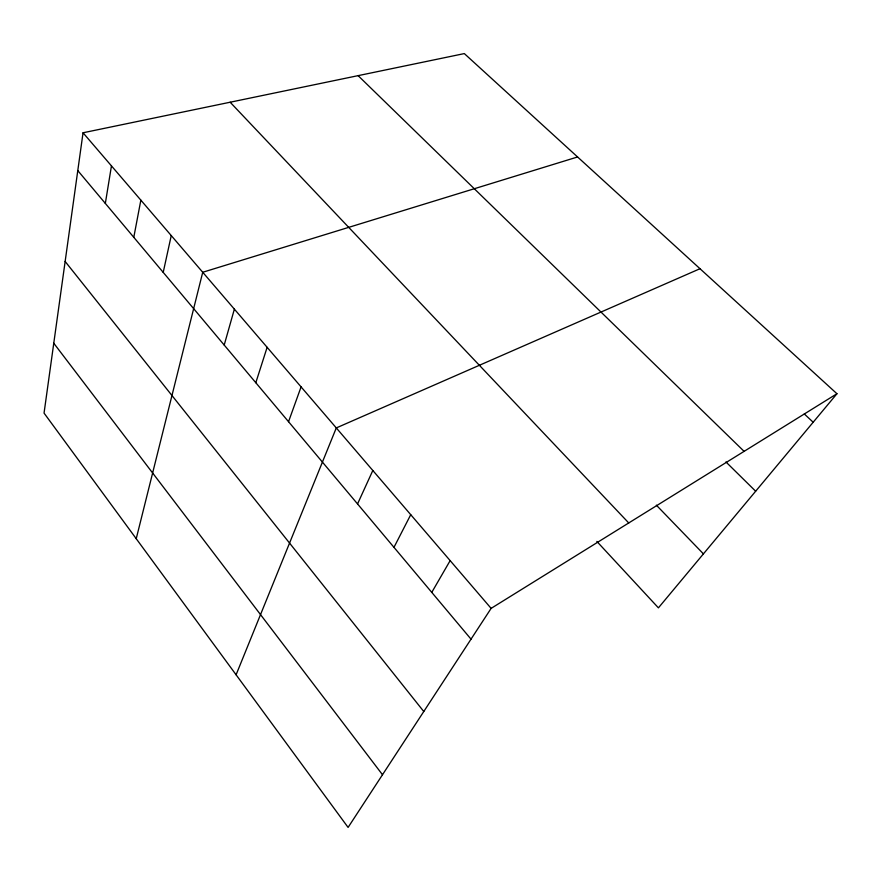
<?xml version="1.0" encoding="UTF-8"?>
<svg xmlns="http://www.w3.org/2000/svg" width="881" height="881" viewBox="0 0 881 881"><rect width="100%" height="100%" fill="white"/><g stroke="black" fill="none" stroke-linecap="round" stroke-linejoin="round"><path stroke-width="1.32" d="M83.045 132.778L44.05 413.101L348.094 827.413L491.124 608.375L836.95 393.73L464.32 53.587L83.045 132.778L491.124 608.375M105.335 203.412L111.458 165.892M133.791 237.33L140.85 200.141M163.216 272.383L171.255 235.568M136.225 538.709L202.729 272.262L577.573 156.972M224.203 345.055L234.368 309.143M255.809 382.717L267.13 347.323M288.539 421.702L301.082 386.891M236.097 674.791L336.289 427.924L699.999 268.716M357.543 503.943L372.817 470.498M393.972 547.343L410.744 514.691M431.767 592.384L450.147 560.624M836.95 393.73L658.415 607.857L596.844 541.408M804.298 413.96L813.174 422.241M358.115 75.645L744.104 451.358M725.944 461.952L755.656 491.224M656.367 505.176L703.423 553.874M230.161 102.229L628.748 522.962M77.792 170.595L471.027 639.154M65.15 261.47L423.772 711.507M53.774 343.227L382.497 774.729"/></g></svg>
